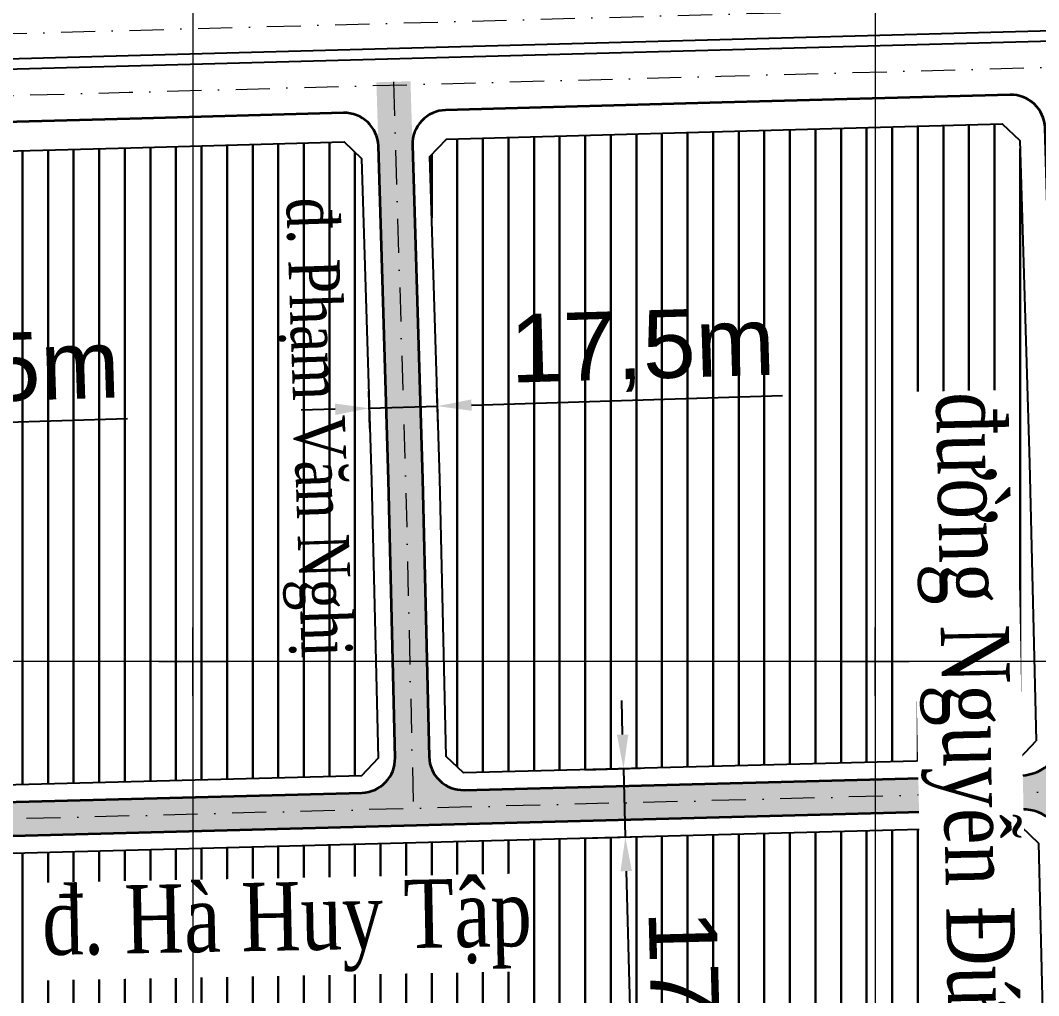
# Model space of a CAD drawing. Header units: millimetres. Extents: x 546597 to 607848, y 1180644 to 1193180.
# Drawn here: x 604349.4 to 604647.9, y 1186302.1 to 1186587.9 of the extents above; entities that cross this region are included whole.
import ezdxf

# ---------------------------------------------------------------- set-up
doc = ezdxf.new("R2010")
doc.units = ezdxf.units.MM
doc.header["$MEASUREMENT"] = 0
doc.linetypes.add('DASHDOT', pattern=[1, 0.5, -0.25, 0, -0.25])
doc.layers.get('0').update_dxf_attribs({"linetype": 'CONTINUOUS', "lineweight": 20})
doc.layers.get('DEFPOINTS').update_dxf_attribs({"linetype": 'CONTINUOUS', "lineweight": 20})
for name, color, linetype, lineweight in [('A-DUONG', 1, 'CONTINUOUS', 35), ('A-LE', 4, 'CONTINUOUS', 25), ('A-TIM', 6, 'DASHDOT', 13), ('DIM GIAO THONG', 3, 'CONTINUOUS', 15), ('hatch Dan cu XDM', 50, 'CONTINUOUS', 30), ('toa do', 2, 'CONTINUOUS', 13)]:
    doc.layers.add(name, color=color, linetype=linetype, lineweight=lineweight)
doc.layers.add('duong HH', color=251, linetype='CONTINUOUS')
doc.layers.add('text DUONG', color=7, linetype='CONTINUOUS')
doc.styles.add('T-dung', font='VNTIME.TTF', dxfattribs={"width": 0.8})
doc.styles.add('VHEL-B', font='VHELVEB.TTF')
doc.dimstyles.new('S1', dxfattribs={"dimtxt": 20, "dimasz": 10, "dimexe": 5, "dimexo": 0.625, "dimgap": 2, "dimtad": 1, "dimdec": 0, "dimtxsty": 'VHEL-B', "dimcen": 2.5, "dimclrd": 256, "dimclre": 256, "dimadec": 0, "dimazin": 0, "dimtfac": 1, "dimtdec": 0, "dimtmove": 0, "dimatfit": 3, "dimfxl": 1, "dimarcsym": 0})

# ---------------------------------------------------------------- blocks, each defined once
blk = doc.blocks.new('*D212')
at = {"layer": 'DEFPOINTS', "color": 0, "transparency": 16777216}
for p in [(604471.68, 1186474.86), (604451.89, 1186467.69), (604471.88, 1186468.3)]:
    blk.add_point(p, dxfattribs=at)
at = {"layer": 'DIM GIAO THONG', "lineweight": -2, "transparency": 16777216}
for p, q in [((604451.87, 1186468.31), (604451.54, 1186479.25)), ((604471.86, 1186468.92), (604471.53, 1186479.86)), ((604481.68, 1186475.17), (604572.85, 1186477.94)), ((604441.7, 1186473.95), (604431.7, 1186473.65)), ((604451.69, 1186474.25), (604471.68, 1186474.86))]:
    blk.add_line(p, q, dxfattribs=at)
at = {"layer": 'DIM GIAO THONG', "transparency": 16777216}
for points in [[(604441.65, 1186475.62), (604441.75, 1186472.28), (604451.69, 1186474.25)], [(604481.63, 1186476.83), (604481.73, 1186473.5), (604471.68, 1186474.86)]]:
    blk.add_solid(points, dxfattribs=at)
at = {"layer": 'DIM GIAO THONG', "color": 0, "transparency": 16777216, "insert": (604531.82, 1186491.05), "char_height": 20, "attachment_point": 5, "rotation": 1.7431, "style": 'VHEL-B'}
blk.add_mtext('17,5m', dxfattribs=at)
blk = doc.blocks.new('*D213')
at = {"layer": 'DEFPOINTS', "color": 0, "transparency": 16777216}
for p in [(604279.6, 1186468.09), (604259.74, 1186463.27), (604279.73, 1186463.9)]:
    blk.add_point(p, dxfattribs=at)
at = {"layer": 'DIM GIAO THONG', "lineweight": -2, "transparency": 16777216}
for p, q in [((604259.72, 1186463.9), (604259.46, 1186472.46)), ((604279.71, 1186464.53), (604279.45, 1186473.09)), ((604289.6, 1186468.41), (604380.77, 1186471.28)), ((604249.62, 1186467.15), (604239.62, 1186466.84)), ((604259.61, 1186467.46), (604279.6, 1186468.09))]:
    blk.add_line(p, q, dxfattribs=at)
at = {"layer": 'DIM GIAO THONG', "transparency": 16777216}
for points in [[(604289.55, 1186470.07), (604289.65, 1186466.74), (604279.6, 1186468.09)], [(604249.57, 1186468.82), (604249.67, 1186465.48), (604259.61, 1186467.46)]]:
    blk.add_solid(points, dxfattribs=at)
at = {"layer": 'DIM GIAO THONG', "color": 0, "transparency": 16777216, "insert": (604339.73, 1186484.35), "char_height": 20, "attachment_point": 5, "rotation": 1.8018, "style": 'VHEL-B'}
blk.add_mtext('17,5m', dxfattribs=at)
blk = doc.blocks.new('*D215')
at = {"layer": 'DEFPOINTS', "color": 0, "transparency": 16777216}
for p in [(604514.28, 1186368.28), (604514.8, 1186348.29), (604526.76, 1186348.6)]:
    blk.add_point(p, dxfattribs=at)
at = {"layer": 'DIM GIAO THONG', "lineweight": -2, "transparency": 16777216}
for p, q in [((604525.97, 1186378.59), (604525.71, 1186388.59)), ((604514.9, 1186368.3), (604531.23, 1186368.73)), ((604526.23, 1186368.6), (604526.76, 1186348.6)), ((604515.43, 1186348.3), (604531.76, 1186348.73)), ((604527.02, 1186338.61), (604529.42, 1186247.42))]:
    blk.add_line(p, q, dxfattribs=at)
at = {"layer": 'DIM GIAO THONG', "transparency": 16777216}
for points in [[(604527.64, 1186378.64), (604524.3, 1186378.55), (604526.23, 1186368.6)], [(604528.69, 1186338.65), (604525.36, 1186338.56), (604526.76, 1186348.6)]]:
    blk.add_solid(points, dxfattribs=at)
at = {"layer": 'DIM GIAO THONG', "color": 0, "transparency": 16777216, "insert": (604542.7, 1186288.39), "char_height": 20, "attachment_point": 5, "rotation": 271.5077, "style": 'VHEL-B'}
blk.add_mtext('17,5m', dxfattribs=at)
blk = doc.blocks.new('CROSS')
for p, q in [((0, -5), (0, 5)), ((-5, 0), (5, 0))]:
    blk.add_line(p, q)

msp = doc.modelspace()

# ---------------------------------------------------------------- hatches: boundary and pattern name
at = {"layer": 'duong HH'}
h = msp.add_hatch(color=256, dxfattribs=at)
h.paths.add_polyline_path([(604662.57, 1186362.18), (604638.94, 1186361.56), (604637.98, 1186356.53), (604643.16, 1186356.67, -0.415038), (604655.47, 1186344.95), (604655.83, 1186329.61), (604663.31, 1186330.77)])
h.paths.add_polyline_path([(604669.73, 1186376.71), (604669.5, 1186386.44), (604662.01, 1186386.23), (604662.69, 1186356.96), (604692.89, 1186357.79), (604691.4, 1186365.25), (604682.05, 1186364.99, -0.415302)])
h.paths.add_polyline_path([(604662.01, 1186386.23), (604654.51, 1186386.02), (604654.67, 1186378.94, -0.41339), (604642.99, 1186366.67), (604639.91, 1186366.59), (604638.94, 1186361.56), (604662.57, 1186362.18)])
h.paths.add_polyline_path([(604692.89, 1186357.79), (604662.69, 1186356.96), (604663.31, 1186330.77), (604670.78, 1186331.93), (604670.65, 1186337.72, -0.413126), (604682.32, 1186350), (604694.38, 1186350.32)])
h = msp.add_hatch(color=256, dxfattribs=at)
h.paths.add_polyline_path([(604464.18, 1186374.91), (604459.17, 1186375.31), (604459.25, 1186371.81, -0.41339), (604449.51, 1186361.57), (604441.58, 1186361.37), (604439.13, 1186356.3), (604464.6, 1186356.97)])
h.paths.add_polyline_path([(604484.36, 1186362.49), (604479.5, 1186362.36, -0.415038), (604469.24, 1186372.12), (604469.19, 1186374.51), (604464.18, 1186374.91), (604464.6, 1186356.97), (604484.73, 1186357.5)])
at = {"layer": 'hatch Dan cu XDM'}
h = msp.add_hatch(dxfattribs=at)
h.set_pattern_fill('ANSI31', color=53, scale=60, angle=45, style=0)
h.paths.add_polyline_path([(604645.31, 1186458.12), (604642.43, 1186552.68), (604637.28, 1186557.55), (604555.25, 1186555.32), (604474.3, 1186553.12), (604469.46, 1186547.99), (604472.33, 1186453.58), (604474.24, 1186372.23), (604479.36, 1186367.36), (604642.34, 1186371.65), (604647.22, 1186376.78)])
h = msp.add_hatch(dxfattribs=at)
h.set_pattern_fill('ANSI31', color=53, scale=60, angle=45, style=0)
h.paths.add_polyline_path([(604449.46, 1186547.45), (604444.31, 1186552.31), (604381.75, 1186550.61), (604282.09, 1186547.91), (604277.25, 1186542.77), (604282.78, 1186367.19), (604287.93, 1186362.32), (604449.37, 1186366.57), (604454.25, 1186371.7), (604452.34, 1186453.05)])
h = msp.add_hatch(dxfattribs=at)
h.set_pattern_fill('ANSI31', color=53, scale=60, angle=45, style=0)
h.paths.add_polyline_path([(604647.93, 1186346.79), (604642.81, 1186351.66), (604076.96, 1186336.76), (604071.82, 1186341.63), (604071.43, 1186356.03), (604066.29, 1186360.89), (604037.13, 1186360.08), (604032.24, 1186354.95), (604032.8, 1186329.08), (604034.89, 1186304.62), (604038.56, 1186300.87), (604046.98, 1186297.56), (604064.88, 1186301.63), (604098.63, 1186309.3), (604220.67, 1186313.4), (604316.33, 1186295.81), (604402.5, 1186276.89), (604468.47, 1186241.27), (604504.4, 1186219.46), (604544.23, 1186193.57), (604560.11, 1186177.24), (604566.13, 1186168.35), (604573.06, 1186153.9), (604580.22, 1186149.39), (604647.57, 1186149.39), (604652.45, 1186154.39)])

# ---------------------------------------------------------------- linework, layer by layer
at = {"layer": 'A-DUONG'}
for points in [[(604639.56, 1186566.11), (604555.02, 1186563.82), (604474.08, 1186561.62, 0.415173), (604464.35, 1186551.32), (604467.33, 1186453.45), (604469.24, 1186372.12, 0.415038), (604479.5, 1186362.36), (604642.99, 1186366.67, 0.41339), (604654.67, 1186378.94), (604652.81, 1186458.32), (604649.82, 1186556.42, 0.413249)], [(604444.09, 1186560.8), (604381.52, 1186559.11), (604281.87, 1186556.4, 0.415488), (604272.15, 1186546.09), (604277.78, 1186367.01, 0.412711), (604288.04, 1186357.32), (604449.51, 1186361.57, 0.41339), (604459.25, 1186371.81), (604457.34, 1186453.18), (604454.35, 1186551.11, 0.413255)]]:
    msp.add_lwpolyline(points, format="xyb", close=True, dxfattribs=at)
at = {"layer": 'A-DUONG', "flags": 128}
msp.add_lwpolyline([(606749.48, 1185552.61), (606417.9, 1186084.04), (606311.66, 1186257.62, 0.415458), (606295.12, 1186261.57), (605839.22, 1185979.87, -0.000047), (605839.22, 1185979.86), (605489.07, 1185763.59), (605438.71, 1185740.8), (605397.51, 1185727.85), (605360.99, 1185727.24), (605328.99, 1185728.86), (605250.79, 1185748.87), (605044.59, 1185807.07, 0.031486), (605044.28, 1185807.14), (604952.59, 1185820.92), (604924.54, 1185833.02), (604904.09, 1185845.36), (604683.77, 1186049.18), (604667.75, 1186092.12), (604660.41, 1186135.02), (604655.47, 1186344.95, 0.415038), (604643.16, 1186356.67), (604076.82, 1186341.76)], format="xyb", dxfattribs=at)
at = {"layer": 'A-LE'}
for p in [(604645.31, 1186458.12), (604642.34, 1186371.65)]:
    msp.add_line(p, (604647.22, 1186376.78), dxfattribs=at)
for points in [[(603855.72, 1186563.4), (603947.49, 1186565.87), (604052.07, 1186568.7), (604217.73, 1186573.17), (604381.02, 1186577.6), (604554.51, 1186582.31), (604684.45, 1186585.84)], [(603854.23, 1186560.36), (603947.57, 1186562.87), (604052.15, 1186565.7), (604217.81, 1186570.17), (604381.1, 1186574.6), (604554.59, 1186579.31), (604684.54, 1186582.84)], [(604642.34, 1186371.65), (604479.36, 1186367.36), (604474.24, 1186372.23), (604472.33, 1186453.58), (604469.46, 1186547.99), (604474.3, 1186553.12), (604555.25, 1186555.32), (604637.28, 1186557.55), (604642.43, 1186552.68), (604645.31, 1186458.12)]]:
    msp.add_lwpolyline(points, dxfattribs=at)
msp.add_lwpolyline([(604449.46, 1186547.45), (604452.34, 1186453.05), (604454.25, 1186371.7), (604449.37, 1186366.57), (604287.93, 1186362.32), (604282.78, 1186367.19), (604277.25, 1186542.77), (604282.09, 1186547.91), (604381.75, 1186550.61), (604444.31, 1186552.31)], close=True, dxfattribs=at)
at = {"layer": 'A-LE', "flags": 128}
msp.add_lwpolyline([(604071.82, 1186341.63), (604076.96, 1186336.76), (604642.81, 1186351.66), (604647.93, 1186346.79), (604652.45, 1186154.39), (604647.57, 1186149.39), (604580.22, 1186149.39), (604573.06, 1186153.9), (604566.13, 1186168.35), (604560.11, 1186177.24), (604544.23, 1186193.57), (604504.4, 1186219.46), (604468.47, 1186241.27), (604402.5, 1186276.89), (604316.33, 1186295.81), (604220.67, 1186313.4), (604098.63, 1186309.3), (604064.88, 1186301.63)], dxfattribs=at)
at = {"layer": 'A-TIM', "ltscale": 20, "flags": 128}
for points in [[(603859.03, 1186570.87), (603947.29, 1186573.24), (604051.87, 1186576.07), (604217.53, 1186580.55), (604380.82, 1186584.97), (604554.31, 1186589.68), (604684.25, 1186593.21), (604895.3, 1186598.75), (605095.16, 1186604.18), (605227.05, 1186607.89), (605318.28, 1186610.68), (605357.23, 1186612.65), (605385.32, 1186615.09), (605456.3, 1186625.44), (605523.97, 1186641.13), (605576.62, 1186657.85), (605614.71, 1186672.85), (605664.05, 1186694.7), (605709.18, 1186718.47), (605756.02, 1186747.15), (605797.84, 1186776.62), (605837.89, 1186808.69), (605858.24, 1186827.05), (605881.24, 1186848.61), (605910.8, 1186879.21), (605946.88, 1186921.59), (605980.16, 1186966.07), (606004.24, 1187002.83), (606028.14, 1187044.46), (606050.93, 1187089.78), (606059.78, 1187109.68)], [(603849.97, 1186552.49), (603947.78, 1186555.12), (604052.36, 1186557.95), (604218.02, 1186562.43), (604381.31, 1186566.85), (604554.81, 1186571.56), (604684.75, 1186575.09), (604895.77, 1186580.64), (605095.65, 1186586.07), (605227.58, 1186589.78), (605319.02, 1186592.57), (605358.47, 1186594.56), (605387.41, 1186597.08), (605459.66, 1186607.61), (605528.77, 1186623.63), (605582.69, 1186640.77), (605621.7, 1186656.13), (605671.96, 1186678.37), (605718.14, 1186702.7), (605765.99, 1186732), (605808.74, 1186762.13), (605849.63, 1186794.87), (605870.51, 1186813.71), (605893.96, 1186835.69), (605924.24, 1186867.03), (605961.05, 1186910.28), (605995.01, 1186955.66), (606019.69, 1186993.34), (606044.11, 1187035.87), (606067.32, 1187082.02), (606078.73, 1187107.7)], [(604458.78, 1186569.93), (604462.33, 1186453.32), (604464.6, 1186356.97)], [(604662.57, 1186362.18), (604081.68, 1186346.89), (604075.64, 1186566.02)], [(604662.57, 1186362.18), (604081.68, 1186346.89), (604075.64, 1186566.02)]]:
    msp.add_lwpolyline(points, dxfattribs=at)
at = {"layer": 'duong HH', "ltscale": 2, "const_width": 10, "flags": 128}
for points in [[(604458.78, 1186569.93), (604462.33, 1186453.32), (604464.6, 1186356.97)], [(604662.57, 1186362.18), (604081.68, 1186346.89), (604075.64, 1186566.02)]]:
    msp.add_lwpolyline(points, dxfattribs=at)
at = {"layer": 'toa do', "color": 250}
msp.add_line((604599.97, 1188405.4), (604599.97, 1184247.77), dxfattribs=at)

# ---------------------------------------------------------------- block references
at = {"layer": 'toa do', "xscale": 2, "yscale": 2, "zscale": 2}
msp.add_blockref('CROSS', (604399.97, 1186400), dxfattribs=at)
msp.add_blockref('CROSS', (604399.97, 1186400), dxfattribs=at)

# ---------------------------------------------------------------- texts
at = {"layer": 'text DUONG', "color": 7, "linetype": 'Continuous', "lineweight": 9, "style": 'T-dung', "width": 0.8}
msp.add_text('®. Ph¹m V¨n NghÞ', height=15, rotation=271.9425, dxfattribs=at).set_placement((604427.34, 1186535.79))

# ---------------------------------------------------------------- dimensions: what is measured, and where the dimension line sits
at = {"layer": 'DIM GIAO THONG'}
for p1, p2, distance, picture, middle in [((604451.89, 1186467.69), (604471.88, 1186468.3), 6.57, '*D212', (604531.82, 1186491.05)), ((604259.74, 1186463.27), (604279.73, 1186463.9), 4.19, '*D213', (604339.73, 1186484.35)), ((604514.28, 1186368.28), (604514.8, 1186348.29), 11.96, '*D215', (604542.7, 1186288.39))]:
    dim = msp.add_aligned_dim(p1=p1, p2=p2, distance=distance, text='17,5m', dimstyle='S1', override={"dimpost": 'm'}, dxfattribs=at)
    dim.commit()
    dim.dimension.update_dxf_attribs({"geometry": picture, "text_midpoint": middle})

# ---------------------------------------------------------------- next in the draw order: wipeouts: each hides what was drawn before it
for points in [[(604610.44, 1186479.06), (604615.32, 1186231.7), (604645.96, 1186232.3), (604641.07, 1186479.66)], [(604355.68, 1186306.57), (604496.49, 1186309.24), (604495.95, 1186337.87), (604355.14, 1186335.2)]]:
    msp.add_wipeout(points).dxf.layer = 'text DUONG'

# ---------------------------------------------------------------- next in the draw order: linework, layer by layer
at = {"layer": 'toa do', "color": 250}
for p, q in [((604399.97, 1188405.4), (604399.97, 1184247.16)), ((607842.61, 1186400), (595707.1, 1186400))]:
    msp.add_line(p, q, dxfattribs=at)

# ---------------------------------------------------------------- next in the draw order: block references
at = {"layer": 'toa do', "xscale": 2, "yscale": 2, "zscale": 2}
msp.add_blockref('CROSS', (604599.97, 1186400), dxfattribs=at)
msp.add_blockref('CROSS', (604599.97, 1186400), dxfattribs=at)

# ---------------------------------------------------------------- next in the draw order: texts
at = {"layer": 'text DUONG', "color": 7, "linetype": 'Continuous', "lineweight": 9, "style": 'T-dung', "width": 0.8}
for s, rotation, p in [('®\xadêng NguyÔn §øc C ¶nh', 271.1316, (604617.86, 1186478.82)), ('®. Hµ Huy TËp', 1.0869, (604355.93, 1186313.99))]:
    msp.add_text(s, height=20, rotation=rotation, dxfattribs=at).set_placement(p)

doc.saveas('drawing.dxf')
